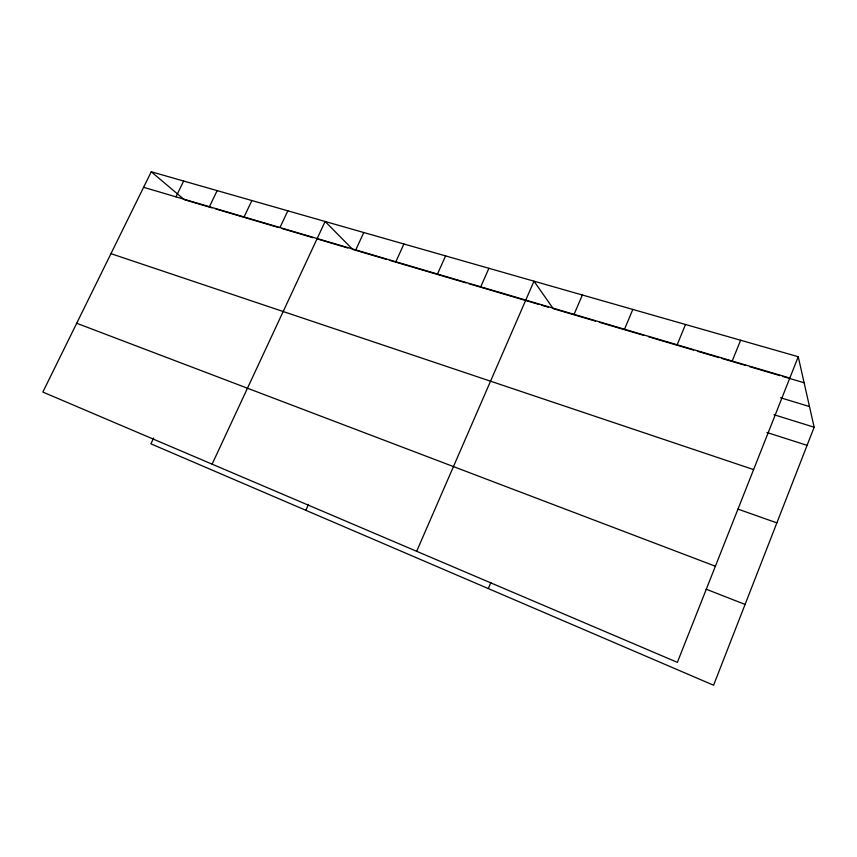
<?xml version="1.0" encoding="UTF-8"?>
<svg xmlns="http://www.w3.org/2000/svg" width="857" height="857" viewBox="0 0 857 857"><rect width="100%" height="100%" fill="white"/><g stroke="black" fill="none" stroke-linecap="round" stroke-linejoin="round"><path stroke-width="1.29" d="M798.242 356.716L677.373 662.354L42.85 392.056L151.25 171.775L798.242 356.716L814.15 427.225L713.592 685.225L150.896 443.83L153.671 437.981M732.199 361.043L740.609 340.24M677.159 344.793L685.525 324.492M624.507 329.249L632.82 309.431M488.319 588.577L490.89 582.503M574.083 314.369L582.353 295.012M416.663 551.297L533.986 281.182L553.204 308.638L595.519 321.129M480.745 286.816L488.908 268.295M437.477 274.047L445.586 255.911M305.863 510.301L308.531 504.377M395.848 261.76L403.904 243.999M355.773 249.923L363.775 232.526M212.108 464.162L325.114 221.481L352.72 249.408L386.25 259.317M279.96 227.544L287.845 210.822M244.063 216.95L251.883 200.549M209.419 206.719L217.175 190.629M175.953 196.842L183.655 181.041M143.612 187.297L789.8 378.044M212.043 207.865L184.33 199.681L151.25 171.775M215.814 208.979L278.225 227.416M281.964 228.519L313.009 237.689M317.968 239.157L347.749 247.952M389.967 260.421L466.09 282.906M468.586 283.635L539.257 304.514M541.795 305.263L548.137 307.138M599.364 322.264L643.618 335.333M648.695 336.833L693.613 350.106M697.459 351.241L719.098 357.637M721.648 358.387L745.836 365.532M749.65 366.657L780.052 375.634M782.58 376.384L804.112 382.747M780.577 397.766L809.49 406.561M773.957 414.702L814.15 427.225M766.919 432.496L807.09 445.34M110.96 253.651L753.603 469.593M738.027 509.133L776.871 522.888M76.701 323.26L715.391 566.231M706.093 589.177L745.087 604.431"/></g></svg>
